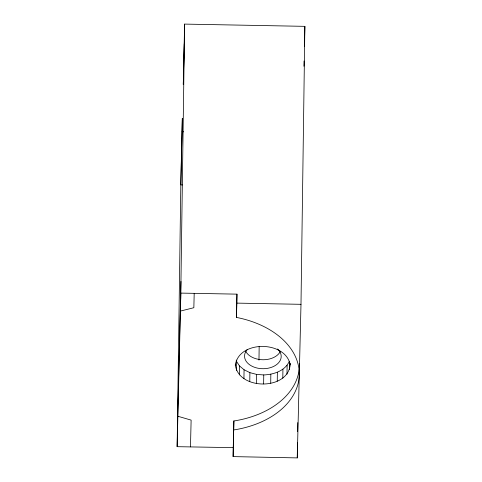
<?xml version="1.0" encoding="UTF-8"?>
<svg xmlns="http://www.w3.org/2000/svg" width="482" height="482" viewBox="0 0 482 482"><rect width="100%" height="100%" fill="white"/><g stroke="black" fill="none" stroke-linecap="round" stroke-linejoin="round"><path stroke-width="0.72" d="M299.153 369.513A85.555 58.129 0.8 0 1 234.65 420.864L233.891 420.913L233.246 447.639L177.129 446.681L180.919 177.683L182.323 118.325L180.858 184.907L182.365 184.937M180.702 299.328L184.606 24.1L304.871 26.347L300.991 304.317L297.267 457.9L233.119 456.605L233.246 447.639M233.119 456.605L233.891 420.913M290.254 363.344C289.64 390.806 237.385 390.703 235.282 364.127M233.764 429.884L234.523 429.83A85.555 58.129 0.8 0 0 299.28 374.882A85.555 58.129 0.8 0 0 237.246 317.566L236.493 317.481L236.963 294.147L180.852 293.098L177.129 446.681M236.493 317.481L236.963 294.147M236.427 370.447L236.554 361.476L236.222 360.102M239.385 374.912L239.512 365.946L236.554 361.476M243.94 378.719L244.061 369.748L239.512 365.946M249.772 381.605L249.893 372.64L244.061 369.748M256.484 383.377L256.611 374.412L249.893 372.64M258.973 360.114L259.165 346.582M263.63 383.913L263.756 374.942C273.565 374.574 284.97 371.007 289.284 361.367M270.715 383.172L270.836 374.207M277.252 381.214L277.379 372.243M282.807 378.159L282.928 369.194M286.989 374.231L287.115 365.266M289.525 369.688L289.64 361.464M297.267 457.9L297.478 442.874M297.635 431.607L297.762 422.594M299.28 374.882L299.406 365.916M184.606 24.1L183.281 84.452L184.269 43.778M177.539 422.521L180.949 281.392M190.474 446.862L191.125 420.117L177.876 416.255M194.198 293.351L193.848 307.715L180.413 311.077M303.907 66.251L304.034 60.979M304.383 46.676L304.871 26.347M235.264 365.621C238.216 340.057 285.669 340.298 290.23 364.838M182.136 131.773L183.606 131.803M236.837 303.118L300.991 304.317M256.611 374.412L263.756 374.942M299.4 363.753A85.555 58.129 0.8 0 1 299.346 367.35M280.337 351.468A18.334 12.454 0.8 0 1 263.178 359.753A18.334 12.454 0.8 0 1 245.778 351.438M277.596 348.956A18.334 12.454 0.8 0 1 275.62 365.308A18.334 12.454 0.8 0 1 251.477 365.934A18.334 12.454 0.8 0 1 247.152 349.739"/></g></svg>
